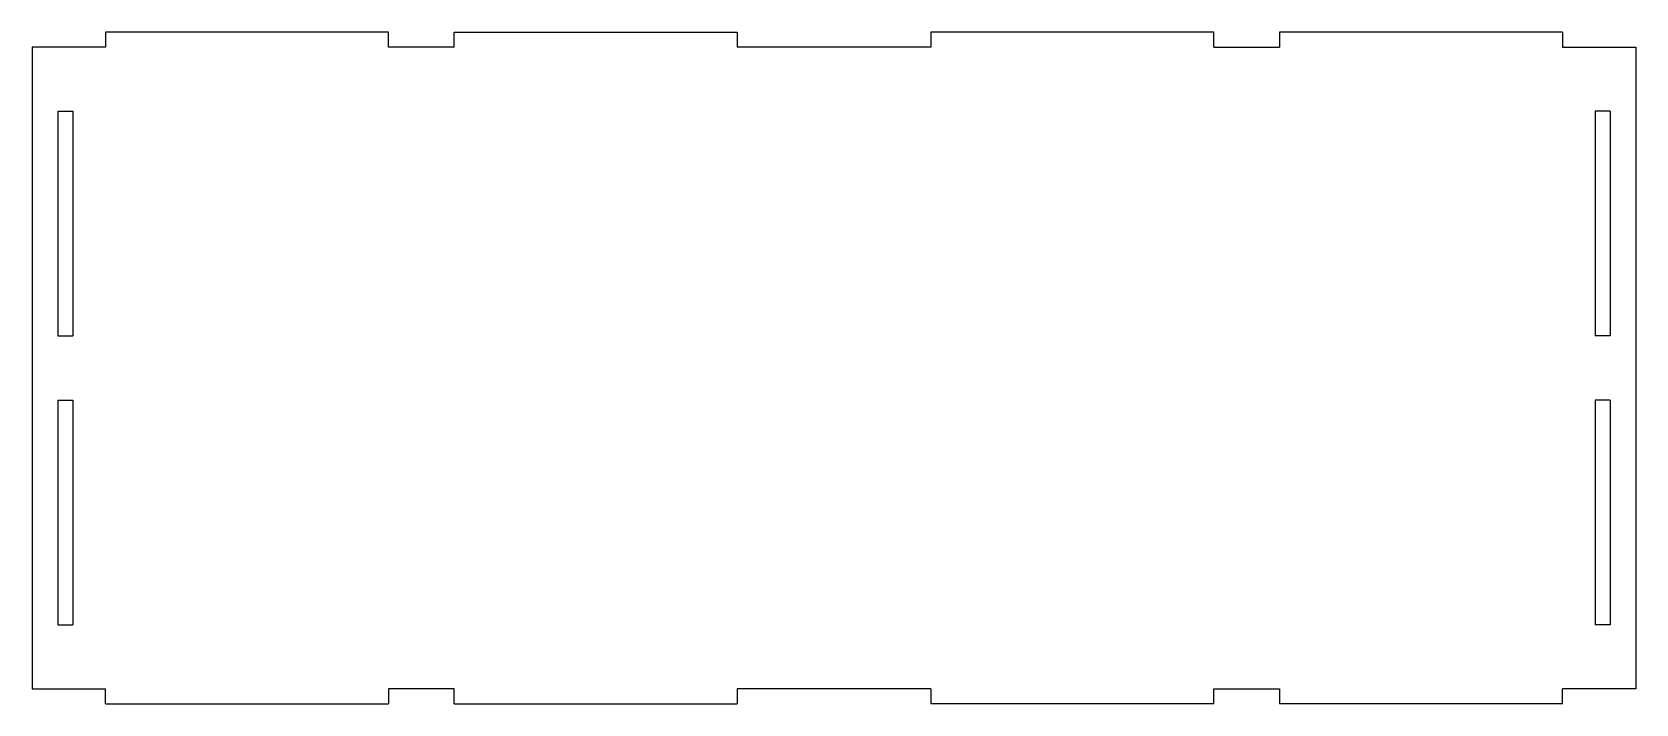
# Model space of a CAD drawing. Header units: millimetres. Extents: x -159 to 159, y -130 to 3.
import ezdxf

# ---------------------------------------------------------------- set-up
doc = ezdxf.new("R2010")
doc.units = ezdxf.units.MM

msp = doc.modelspace()

# ---------------------------------------------------------------- linework, layer by layer
at = {"color": 7, "linetype": 'Continuous', "lineweight": 25}
for p, q in [((-158.75, 0), (-158.75, -127)), ((-144.2212, 0), (-158.75, 0)), ((-144.2212, 2.9718), (-144.2212, 0)), ((-88.1761, 2.9718), (-144.2212, 2.9718)), ((-88.1761, 0), (-88.1761, 2.9718)), ((-75.2221, 0), (-88.1761, 0)), ((-75.2221, 0), (-75.2221, 2.9718)), ((-75.2221, 2.9718), (-19.177, 2.9718)), ((-19.177, 2.9718), (-19.177, 0)), ((19.177, 0), (-19.177, 0)), ((19.177, 2.9718), (19.177, 0)), ((75.2221, 2.9718), (19.177, 2.9718)), ((75.2221, 0), (75.2221, 2.9718)), ((75.2221, 0), (88.1761, 0)), ((88.1761, 2.9718), (88.1761, 0)), ((144.2212, 2.9718), (88.1761, 2.9718)), ((144.2212, 2.9718), (144.2212, 0)), ((144.2212, 0), (158.75, 0)), ((158.75, 0), (158.75, -127)), ((-153.67, -12.7), (-153.67, -57.15)), ((-153.67, -12.7), (-150.6982, -12.7)), ((-150.6982, -12.7), (-150.6982, -57.15)), ((150.6982, -12.7), (150.6982, -57.15)), ((153.67, -12.7), (150.6982, -12.7)), ((153.67, -12.7), (153.67, -57.15)), ((-153.67, -57.15), (-150.6982, -57.15)), ((153.67, -57.15), (150.6982, -57.15)), ((-153.67, -69.85), (-153.67, -114.3)), ((-153.67, -69.85), (-150.6982, -69.85)), ((-150.6982, -69.85), (-150.6982, -114.3)), ((150.6982, -69.85), (150.6982, -114.3)), ((153.67, -69.85), (150.6982, -69.85)), ((153.67, -69.85), (153.67, -114.3)), ((-153.67, -114.3), (-150.6982, -114.3)), ((153.67, -114.3), (150.6982, -114.3)), ((-158.75, -127), (-144.2212, -127)), ((-144.2212, -129.9718), (-144.2212, -127)), ((-75.2221, -127), (-88.1761, -127)), ((-88.1761, -127), (-88.1761, -129.9718)), ((-75.2221, -129.9718), (-75.2221, -127)), ((19.177, -127), (-19.177, -127)), ((-19.177, -127), (-19.177, -129.9718)), ((19.177, -127), (19.177, -129.9718)), ((75.2221, -127), (88.1761, -127)), ((75.2221, -129.9718), (75.2221, -127)), ((88.1761, -127), (88.1761, -129.9718)), ((158.75, -127), (144.2212, -127)), ((144.2212, -129.9718), (144.2212, -127)), ((-144.2212, -129.9718), (-88.1761, -129.9718)), ((-75.2221, -129.9718), (-19.177, -129.9718)), ((75.2221, -129.9718), (19.177, -129.9718)), ((144.2212, -129.9718), (88.1761, -129.9718))]:
    msp.add_line(p, q, dxfattribs=at)

doc.saveas('drawing.dxf')
